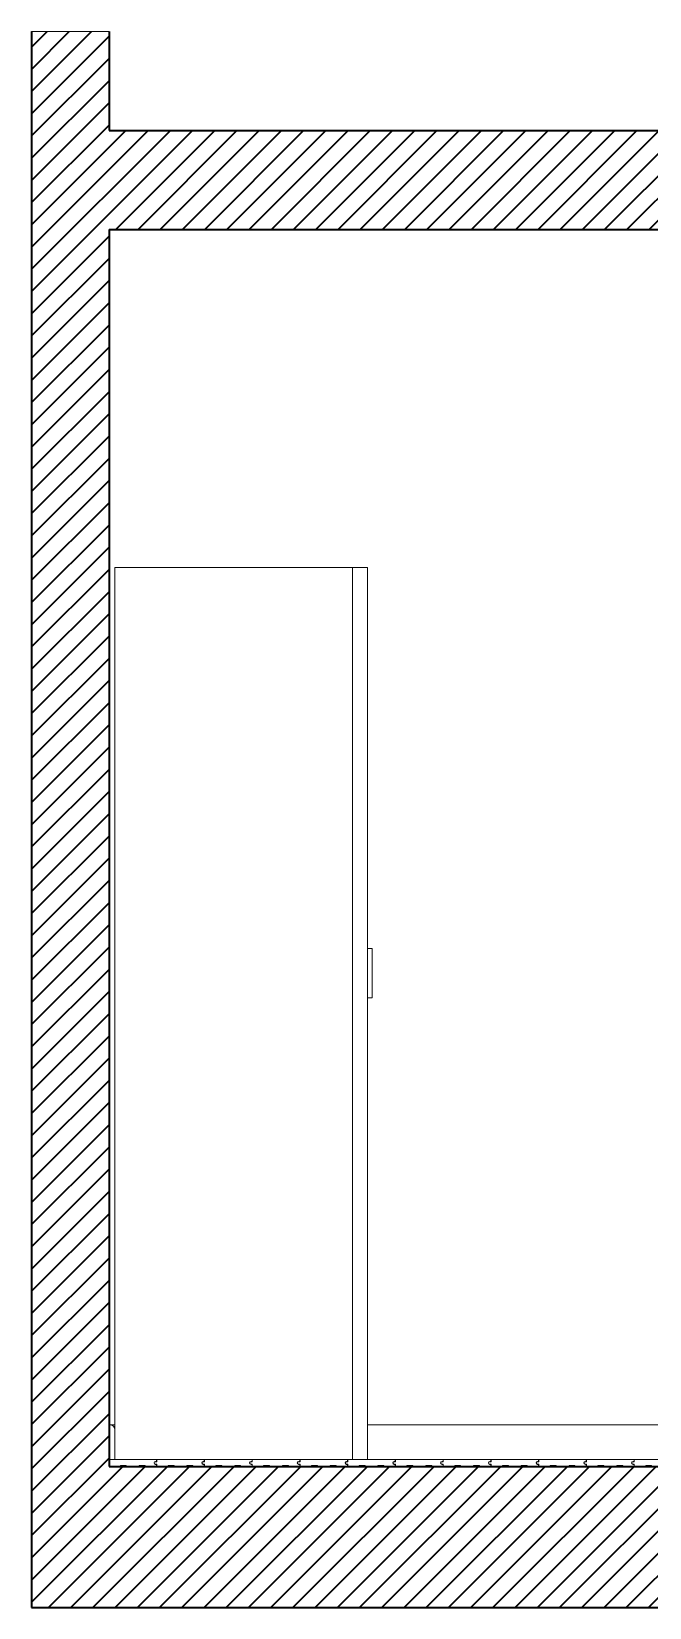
# Model space of a CAD drawing. Header units: millimetres. Extents: x -28732.7 to -28720, y -5761.5 to -5752.1.
# Drawn here: x -28728.578 to -28727.33, y -5755.285 to -5752.1 of the extents above; entities that cross this region are included whole.
import ezdxf

# ---------------------------------------------------------------- set-up
doc = ezdxf.new("R2010")
doc.units = ezdxf.units.MM
doc.layers.get('0').update_dxf_attribs({"lineweight": 13})
doc.layers.get('DEFPOINTS').update_dxf_attribs({"color": 210, "lineweight": 18})
doc.layers.add('A-ELEV-MBE4', color=41, linetype='Continuous', lineweight=13, transparency=0.25)
doc.layers.add('A-FURN', color=163, linetype='Continuous', lineweight=13, transparency=0.2)
doc.layers.add('A-SECT-MCUT', color=7, linetype='Continuous', lineweight=35)

msp = doc.modelspace()

# ---------------------------------------------------------------- hatches: boundary and pattern name
at = {"layer": 'A-SECT-MCUT', "true_color": 0x939598}
h = msp.add_hatch(dxfattribs=at)
h.set_pattern_fill('ANSI31', color=252, scale=0.01)
h.set_pattern_definition([(45, (2.43285, -0.29314), (-0.022450640303, 0.022450640303), [])])
h.paths.add_polyline_path([(-28728.5785, -5752.0997), (-28728.4219, -5752.0997), (-28728.4219, -5752.2997), (-28725.3719, -5752.2997), (-28725.3719, -5752.0997), (-28725.2219, -5752.0997), (-28725.2219, -5752.2997), (-28725.0373, -5752.2997), (-28725.0373, -5752.4997), (-28725.2219, -5752.4997), (-28725.2219, -5754.9997), (-28725.0373, -5754.9997), (-28725.0373, -5755.2849), (-28728.5785, -5755.2849)])
h.paths.add_polyline_path([(-28728.4219, -5754.9997), (-28725.3719, -5754.9997), (-28725.3719, -5752.4997), (-28728.4219, -5752.4997)], flags=16)
edge = h.paths.add_edge_path(flags=0)
edge.add_line((-28728.4219, -5753.1897), (-28728.4219, -5754.9997))

# ---------------------------------------------------------------- linework, layer by layer
for points in [[(-28728.3869, -5754.9982), (-28728.3989, -5754.9982), (-28728.3989, -5754.9997), (-28728.4219, -5754.9997), (-28728.4219, -5754.9857), (-28728.3259, -5754.9857), (-28728.3259, -5754.9897), (-28728.3279, -5754.9897, 1), (-28728.3279, -5754.9957), (-28728.3259, -5754.9957), (-28728.3259, -5754.9997), (-28728.3489, -5754.9997), (-28728.3489, -5754.9982), (-28728.3609, -5754.9982), (-28728.3609, -5754.9997), (-28728.3869, -5754.9997)], [(-28728.2904, -5754.9982), (-28728.3024, -5754.9982), (-28728.3024, -5754.9997), (-28728.3254, -5754.9997), (-28728.3254, -5754.9952), (-28728.3279, -5754.9952, -1), (-28728.3279, -5754.9902), (-28728.3254, -5754.9902), (-28728.3254, -5754.9857), (-28728.2294, -5754.9857), (-28728.2294, -5754.9897), (-28728.2314, -5754.9897, 1), (-28728.2314, -5754.9957), (-28728.2294, -5754.9957), (-28728.2294, -5754.9997), (-28728.2524, -5754.9997), (-28728.2524, -5754.9982), (-28728.2644, -5754.9982), (-28728.2644, -5754.9997), (-28728.2904, -5754.9997)], [(-28728.1939, -5754.9982), (-28728.2059, -5754.9982), (-28728.2059, -5754.9997), (-28728.2289, -5754.9997), (-28728.2289, -5754.9952), (-28728.2314, -5754.9952, -1), (-28728.2314, -5754.9902), (-28728.2289, -5754.9902), (-28728.2289, -5754.9857), (-28728.1329, -5754.9857), (-28728.1329, -5754.9897), (-28728.1349, -5754.9897, 1), (-28728.1349, -5754.9957), (-28728.1329, -5754.9957), (-28728.1329, -5754.9997), (-28728.1559, -5754.9997), (-28728.1559, -5754.9982), (-28728.1679, -5754.9982), (-28728.1679, -5754.9997), (-28728.1939, -5754.9997)], [(-28728.0974, -5754.9982), (-28728.1094, -5754.9982), (-28728.1094, -5754.9997), (-28728.1324, -5754.9997), (-28728.1324, -5754.9952), (-28728.1349, -5754.9952, -1), (-28728.1349, -5754.9902), (-28728.1324, -5754.9902), (-28728.1324, -5754.9857), (-28728.0364, -5754.9857), (-28728.0364, -5754.9897), (-28728.0384, -5754.9897, 1), (-28728.0384, -5754.9957), (-28728.0364, -5754.9957), (-28728.0364, -5754.9997), (-28728.0594, -5754.9997), (-28728.0594, -5754.9982), (-28728.0714, -5754.9982), (-28728.0714, -5754.9997), (-28728.0974, -5754.9997)], [(-28728.0009, -5754.9982), (-28728.0129, -5754.9982), (-28728.0129, -5754.9997), (-28728.0359, -5754.9997), (-28728.0359, -5754.9952), (-28728.0384, -5754.9952, -1), (-28728.0384, -5754.9902), (-28728.0359, -5754.9902), (-28728.0359, -5754.9857), (-28727.9399, -5754.9857), (-28727.9399, -5754.9897), (-28727.9419, -5754.9897, 1), (-28727.9419, -5754.9957), (-28727.9399, -5754.9957), (-28727.9399, -5754.9997), (-28727.9629, -5754.9997), (-28727.9629, -5754.9982), (-28727.9749, -5754.9982), (-28727.9749, -5754.9997), (-28728.0009, -5754.9997)], [(-28727.9044, -5754.9982), (-28727.9164, -5754.9982), (-28727.9164, -5754.9997), (-28727.9394, -5754.9997), (-28727.9394, -5754.9952), (-28727.9419, -5754.9952, -1), (-28727.9419, -5754.9902), (-28727.9394, -5754.9902), (-28727.9394, -5754.9857), (-28727.8434, -5754.9857), (-28727.8434, -5754.9897), (-28727.8454, -5754.9897, 1), (-28727.8454, -5754.9957), (-28727.8434, -5754.9957), (-28727.8434, -5754.9997), (-28727.8664, -5754.9997), (-28727.8664, -5754.9982), (-28727.8784, -5754.9982), (-28727.8784, -5754.9997), (-28727.9044, -5754.9997)], [(-28727.8079, -5754.9982), (-28727.8199, -5754.9982), (-28727.8199, -5754.9997), (-28727.8429, -5754.9997), (-28727.8429, -5754.9952), (-28727.8454, -5754.9952, -1), (-28727.8454, -5754.9902), (-28727.8429, -5754.9902), (-28727.8429, -5754.9857), (-28727.7469, -5754.9857), (-28727.7469, -5754.9897), (-28727.7489, -5754.9897, 1), (-28727.7489, -5754.9957), (-28727.7469, -5754.9957), (-28727.7469, -5754.9997), (-28727.7699, -5754.9997), (-28727.7699, -5754.9982), (-28727.7819, -5754.9982), (-28727.7819, -5754.9997), (-28727.8079, -5754.9997)], [(-28727.7114, -5754.9982), (-28727.7234, -5754.9982), (-28727.7234, -5754.9997), (-28727.7464, -5754.9997), (-28727.7464, -5754.9952), (-28727.7489, -5754.9952, -1), (-28727.7489, -5754.9902), (-28727.7464, -5754.9902), (-28727.7464, -5754.9857), (-28727.6504, -5754.9857), (-28727.6504, -5754.9897), (-28727.6524, -5754.9897, 1), (-28727.6524, -5754.9957), (-28727.6504, -5754.9957), (-28727.6504, -5754.9997), (-28727.6734, -5754.9997), (-28727.6734, -5754.9982), (-28727.6854, -5754.9982), (-28727.6854, -5754.9997), (-28727.7114, -5754.9997)], [(-28727.6149, -5754.9982), (-28727.6269, -5754.9982), (-28727.6269, -5754.9997), (-28727.6499, -5754.9997), (-28727.6499, -5754.9952), (-28727.6524, -5754.9952, -1), (-28727.6524, -5754.9902), (-28727.6499, -5754.9902), (-28727.6499, -5754.9857), (-28727.5539, -5754.9857), (-28727.5539, -5754.9897), (-28727.5559, -5754.9897, 1), (-28727.5559, -5754.9957), (-28727.5539, -5754.9957), (-28727.5539, -5754.9997), (-28727.5769, -5754.9997), (-28727.5769, -5754.9982), (-28727.5889, -5754.9982), (-28727.5889, -5754.9997), (-28727.6149, -5754.9997)], [(-28727.5184, -5754.9982), (-28727.5304, -5754.9982), (-28727.5304, -5754.9997), (-28727.5534, -5754.9997), (-28727.5534, -5754.9952), (-28727.5559, -5754.9952, -1), (-28727.5559, -5754.9902), (-28727.5534, -5754.9902), (-28727.5534, -5754.9857), (-28727.4574, -5754.9857), (-28727.4574, -5754.9897), (-28727.4594, -5754.9897, 1), (-28727.4594, -5754.9957), (-28727.4574, -5754.9957), (-28727.4574, -5754.9997), (-28727.4804, -5754.9997), (-28727.4804, -5754.9982), (-28727.4924, -5754.9982), (-28727.4924, -5754.9997), (-28727.5184, -5754.9997)], [(-28727.4219, -5754.9982), (-28727.4339, -5754.9982), (-28727.4339, -5754.9997), (-28727.4569, -5754.9997), (-28727.4569, -5754.9952), (-28727.4594, -5754.9952, -1), (-28727.4594, -5754.9902), (-28727.4569, -5754.9902), (-28727.4569, -5754.9857), (-28727.3609, -5754.9857), (-28727.3609, -5754.9897), (-28727.3629, -5754.9897, 1), (-28727.3629, -5754.9957), (-28727.3609, -5754.9957), (-28727.3609, -5754.9997), (-28727.3839, -5754.9997), (-28727.3839, -5754.9982), (-28727.3959, -5754.9982), (-28727.3959, -5754.9997), (-28727.4219, -5754.9997)], [(-28727.3254, -5754.9982), (-28727.3374, -5754.9982), (-28727.3374, -5754.9997), (-28727.3604, -5754.9997), (-28727.3604, -5754.9952), (-28727.3629, -5754.9952, -1), (-28727.3629, -5754.9902), (-28727.3604, -5754.9902), (-28727.3604, -5754.9857), (-28727.2644, -5754.9857), (-28727.2644, -5754.9897), (-28727.2664, -5754.9897, 1), (-28727.2664, -5754.9957), (-28727.2644, -5754.9957), (-28727.2644, -5754.9997), (-28727.2874, -5754.9997), (-28727.2874, -5754.9982), (-28727.2994, -5754.9982), (-28727.2994, -5754.9997), (-28727.3254, -5754.9997)]]:
    msp.add_lwpolyline(points, format="xyb", close=True)
at = {"layer": 'A-ELEV-MBE4'}
for p, q in [((-28728.4219, -5754.9857), (-28728.4219, -5754.9157)), ((-28728.4219, -5754.9157), (-28728.4099, -5754.9157)), ((-28728.4099, -5754.9857), (-28728.4099, -5754.9257)), ((-28727.8999, -5754.9157), (-28727.2889, -5754.9157)), ((-28728.4219, -5754.9857), (-28728.4099, -5754.9857))]:
    msp.add_line(p, q, dxfattribs=at)
msp.add_arc((-28728.4199, -5754.9257), 0.01, 0, 90, dxfattribs=at)
at = {"layer": 'A-FURN'}
for p, q in [((-28728.4219, -5753.1897), (-28728.4219, -5754.9997)), ((-28727.8999, -5753.1827), (-28728.4099, -5753.1827)), ((-28728.4099, -5753.1827), (-28728.4099, -5754.9857)), ((-28727.9299, -5754.9857), (-28727.9299, -5753.1827)), ((-28727.8999, -5754.9857), (-28727.8999, -5753.1827)), ((-28727.8899, -5753.9527), (-28727.8999, -5753.9527)), ((-28727.8899, -5754.0527), (-28727.8899, -5753.9527)), ((-28727.8999, -5754.0527), (-28727.8899, -5754.0527)), ((-28728.4219, -5754.9997), (-28727.9419, -5754.9997))]:
    msp.add_line(p, q, dxfattribs=at)
at = {"layer": 'A-SECT-MCUT'}
for p, q in [((-28728.5785, -5752.0997), (-28728.5785, -5755.2849)), ((-28728.4219, -5752.0997), (-28728.4219, -5752.2997)), ((-28728.4219, -5752.2997), (-28725.3719, -5752.2997)), ((-28728.4219, -5752.4997), (-28725.3719, -5752.4997)), ((-28728.4219, -5752.4997), (-28728.4219, -5754.9997)), ((-28728.4219, -5754.9997), (-28725.3719, -5754.9997)), ((-28728.5785, -5755.2849), (-28725.0373, -5755.2849))]:
    msp.add_line(p, q, dxfattribs=at)
at = {"layer": 'DEFPOINTS'}
msp.add_line((-28728.5785, -5752.0997), (-28728.4219, -5752.0997), dxfattribs=at)

doc.saveas('drawing.dxf')
